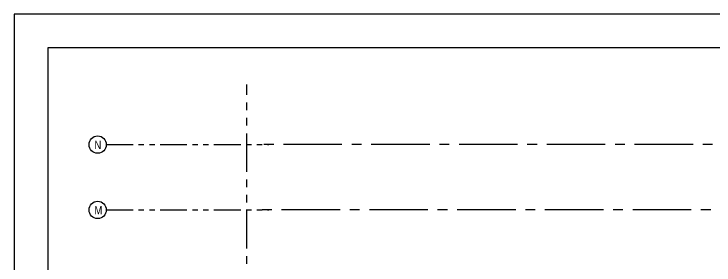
# Model space of a CAD drawing. Header units: millimetres. Extents: x 2148 to 2681, y 758 to 986.
# Drawn here: x 2376.65 to 2422.23, y 969.91 to 986.24 of the extents above; entities that cross this region are included whole.
import ezdxf

# ---------------------------------------------------------------- set-up
doc = ezdxf.new("R2010")
doc.units = ezdxf.units.MM
for name, pattern in [('CENTER2', [28.575, 19.05, -3.175, 3.175, -3.175]), ('PHANTOM2', [1.25, 0.625, -0.125, 0.125, -0.125, 0.125, -0.125]), ('PHANTOMX2', [5, 2.5, -0.5, 0.5, -0.5, 0.5, -0.5])]:
    doc.linetypes.add(name, pattern=pattern)
for name, color, linetype in [('3TX-TITLE', 3, 'Continuous'), ('DIM', 20, 'Continuous'), ('grid', 241, 'PHANTOMX2'), ('S_GRID LINES', 252, 'Continuous'), ('TEXT', 6, 'Continuous'), ('wall', 4, 'Continuous')]:
    doc.layers.add(name, color=color, linetype=linetype)
doc.styles.add('ARIALNW', font='ARIALN.TTF')

# ---------------------------------------------------------------- blocks, each defined once
blk = doc.blocks.new('A$C1DB67A09')
at = {"layer": 'Defpoints', "ltscale": 0.5, "elevation": 0}
blk.add_lwpolyline([(7.292, -83.48), (108.892, -83.48), (108.892, -7.28), (7.292, -7.28)], close=True, dxfattribs=at)
at = {"layer": 'wall', "color": 16, "linetype": 'ByBlock', "ltscale": 1.5, "elevation": 0}
blk.add_lwpolyline([(9.492, -81.28), (106.692, -81.28), (106.692, -9.48), (9.492, -9.48)], close=True, dxfattribs=at)

msp = doc.modelspace()

# ---------------------------------------------------------------- linework, layer by layer
for centre in [(2382.0979625, 977.7400962, 0), (2382.0979625, 973.4910905, 0)]:
    msp.add_circle(centre, 0.5634965)
at = {"layer": '3TX-TITLE', "linetype": 'PHANTOM2', "ltscale": 4}
msp.add_line((2391.8018229, 960.9754912, 0), (2391.8018229, 981.6577326, 0), dxfattribs=at)
at = {"layer": 'Defpoints', "ltscale": 0.5, "elevation": 0}
msp.add_lwpolyline([(2376.6500187, 910.0388045), (2478.2500187, 910.0388045), (2478.2500187, 986.2388045), (2376.6500187, 986.2388045)], close=True, dxfattribs=at)
at = {"layer": 'grid', "ltscale": 0.7}
for p, q in [((2382.661773, 977.7411715, 0), (2393.2337052, 977.7411715, 0)), ((2382.661459, 973.4910905, 0), (2393.2333912, 973.4910905, 0))]:
    msp.add_line(p, q, dxfattribs=at)
at = {"layer": 'S_GRID LINES', "linetype": 'CENTER2', "ltscale": 0.2}
for p, q in [((2455.1537557, 977.7411715, 0), (2392.4468887, 977.7411715, 0)), ((2455.0333637, 973.4910905, 0), (2392.3264967, 973.4910905, 0))]:
    msp.add_line(p, q, dxfattribs=at)

# ---------------------------------------------------------------- block references
at = {"layer": 'DIM', "color": 8}
msp.add_blockref('A$C1DB67A09', (2369.358248, 993.5189005), dxfattribs=at)

# ---------------------------------------------------------------- texts
at = {"layer": 'TEXT', "char_height": 0.54, "width": 3.396423809, "attachment_point": 1, "style": 'ARIALNW'}
for s, insert in [('N', (2381.886883, 977.9892252, 0)), ('M', (2381.886883, 973.7402195, 0))]:
    msp.add_mtext(s, dxfattribs=dict(at, insert=insert))

doc.saveas('drawing.dxf')
